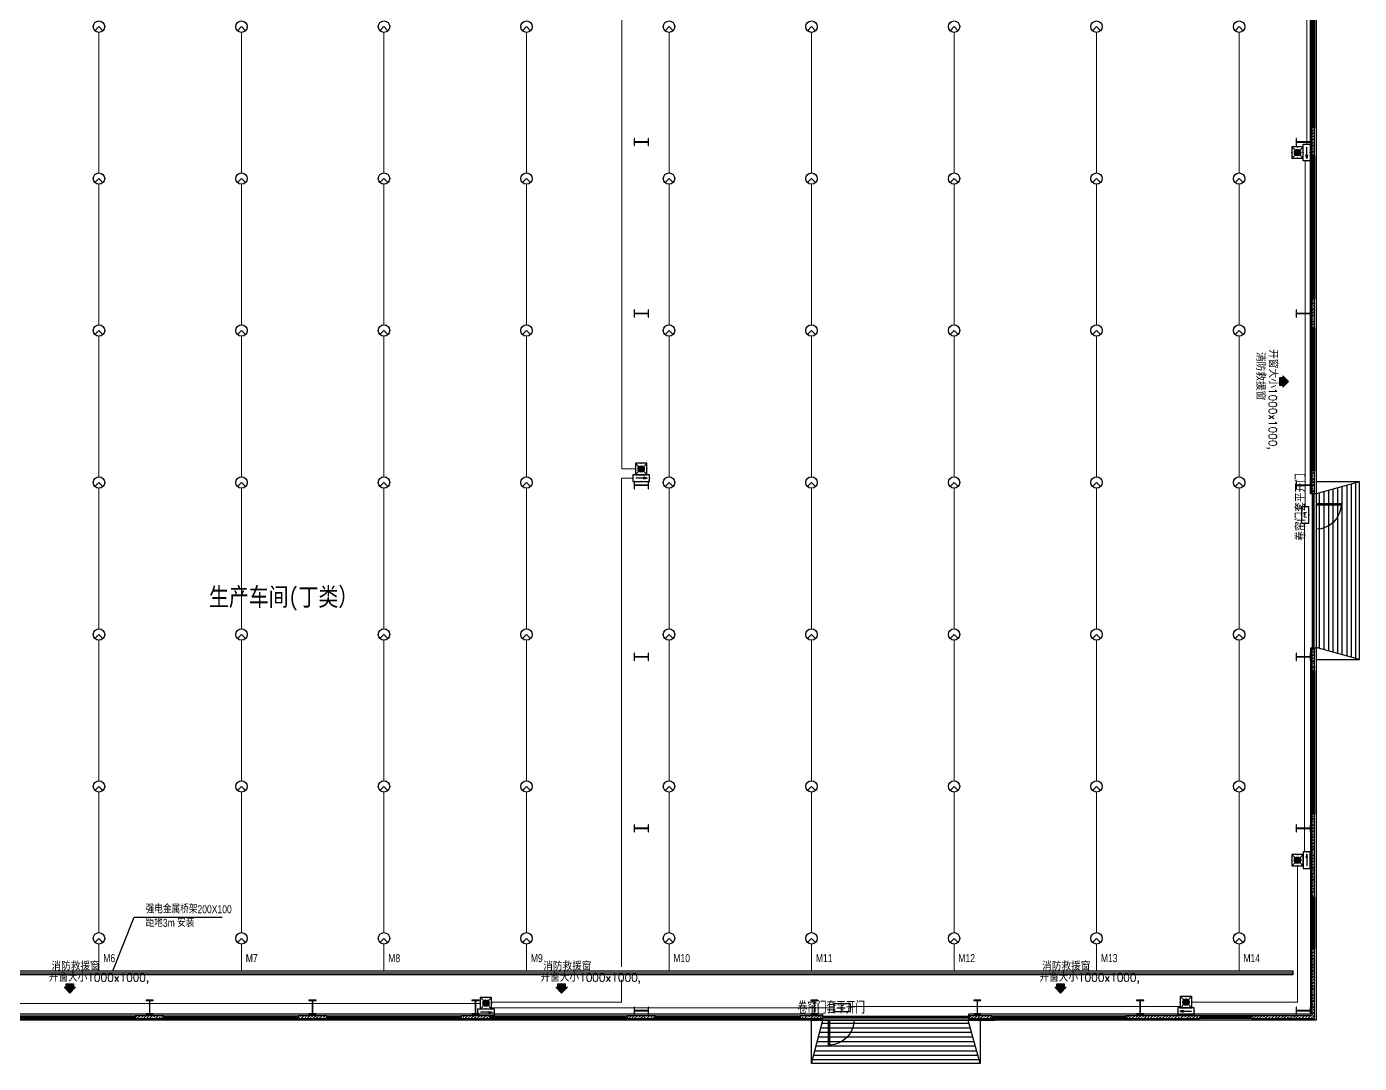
# Model space of a CAD drawing. Extents: x 7651907 to 8255021, y -2490714 to -1144618.
# Drawn here: x 7880983 to 7927597, y -1543385 to -1507140 of the extents above; entities that cross this region are included whole.
import ezdxf
from ezdxf.enums import TextEntityAlignment as Align

# ---------------------------------------------------------------- set-up
doc = ezdxf.new("R2010")
doc.units = 0
doc.header["$LTSCALE"] = 1000
doc.linetypes.add('DASH', pattern=[0.35, 0.25, -0.1])
doc.layers.get('0').update_dxf_attribs({"linetype": 'CONTINUOUS'})
for name, color, linetype in [('001-墙体', 30, 'CONTINUOUS'), ('001-文字', 11, 'CONTINUOUS'), ('CABLETRAY', 1, 'CONTINUOUS'), ('CABLETRAY_DOTE', 4, 'CONTINUOUS'), ('EQUIP-照明', 3, 'CONTINUOUS'), ('M_Prof', 2, 'CONTINUOUS'), ('PUB_HATCH', 8, 'CONTINUOUS'), ('PUB_TEXT', 7, 'CONTINUOUS'), ('STAIR', 2, 'CONTINUOUS'), ('wen', 2, 'CONTINUOUS'), ('WINDOW', 4, 'CONTINUOUS'), ('WINDOW_TEXT', 7, 'CONTINUOUS'), ('WIRE-应急', 5, 'DASH'), ('WIRE-照明', 1, 'CONTINUOUS'), ('墙线', 2, 'CONTINUOUS')]:
    doc.layers.add(name, color=color, linetype=linetype)
doc.styles.add('_TCH_LABEL', font='COMPLEX', dxfattribs={"bigfont": 'GBCBIG'})
doc.styles.add('_TCH_WINDOW', font='SIMPLEX', dxfattribs={"height": 3.5, "bigfont": 'GBCBIG'})
doc.styles.add('_TEL_DIM', font='SIMPLEX', dxfattribs={"width": 0.8, "height": 3.5, "bigfont": 'HZTXT'})
doc.styles.add('HZTXT', font='ZAX', dxfattribs={"width": 0.8, "bigfont": 'HZTXT'})
doc.styles.get("Standard").update_dxf_attribs({"font": 'txt.shx', "width": 0.7, "bigfont": 'TSSDCHN.shx'})
doc.styles.add('宋体', font='', dxfattribs={"width": 0.8})
doc.styles.get('宋体').set_extended_font_data('SimSun')
pattern_1 = [(45, (0, 53.85), (-106.06606, 106.06606), []), (45, (52.16, 0), (-106.06606, 106.06606), [59.21055, -33.8346])]

# ---------------------------------------------------------------- blocks, each defined once
blk = doc.blocks.new('sgdgsgsg')
at = {"layer": 'M_Prof'}
for points in [[(8034296, -951026), (8034296, -951276), (8034308, -951276), (8034308, -951154), (8034784, -951154), (8034784, -951276), (8034796, -951276), (8034796, -951026), (8034784, -951026), (8034784, -951148), (8034308, -951148), (8034308, -951026)], [(8057446, -951026), (8057446, -951276), (8057458, -951276), (8057458, -951154), (8057934, -951154), (8057934, -951276), (8057946, -951276), (8057946, -951026), (8057934, -951026), (8057934, -951148), (8057458, -951148), (8057458, -951026)], [(8034296, -957026), (8034296, -957276), (8034308, -957276), (8034308, -957154), (8034784, -957154), (8034784, -957276), (8034796, -957276), (8034796, -957026), (8034784, -957026), (8034784, -957148), (8034308, -957148), (8034308, -957026)], [(8057446, -957026), (8057446, -957276), (8057458, -957276), (8057458, -957154), (8057934, -957154), (8057934, -957276), (8057946, -957276), (8057946, -957026), (8057934, -957026), (8057934, -957148), (8057458, -957148), (8057458, -957026)], [(8034296, -963026), (8034296, -963276), (8034308, -963276), (8034308, -963154), (8034784, -963154), (8034784, -963276), (8034796, -963276), (8034796, -963026), (8034784, -963026), (8034784, -963148), (8034308, -963148), (8034308, -963026)], [(8057446, -963026), (8057446, -963276), (8057458, -963276), (8057458, -963154), (8057934, -963154), (8057934, -963276), (8057946, -963276), (8057946, -963026), (8057934, -963026), (8057934, -963148), (8057458, -963148), (8057458, -963026)], [(8034296, -969026), (8034296, -969276), (8034308, -969276), (8034308, -969154), (8034784, -969154), (8034784, -969276), (8034796, -969276), (8034796, -969026), (8034784, -969026), (8034784, -969148), (8034308, -969148), (8034308, -969026)], [(8057446, -969026), (8057446, -969276), (8057458, -969276), (8057458, -969154), (8057934, -969154), (8057934, -969276), (8057946, -969276), (8057946, -969026), (8057934, -969026), (8057934, -969148), (8057458, -969148), (8057458, -969026)], [(8034296, -975026), (8034296, -975276), (8034308, -975276), (8034308, -975154), (8034784, -975154), (8034784, -975276), (8034796, -975276), (8034796, -975026), (8034784, -975026), (8034784, -975148), (8034308, -975148), (8034308, -975026)], [(8057446, -975026), (8057446, -975276), (8057458, -975276), (8057458, -975154), (8057934, -975154), (8057934, -975276), (8057946, -975276), (8057946, -975026), (8057934, -975026), (8057934, -975148), (8057458, -975148), (8057458, -975026)], [(8017471, -981151), (8017221, -981151), (8017221, -981163), (8017343, -981163), (8017343, -981639), (8017221, -981639), (8017221, -981651), (8017471, -981651), (8017471, -981639), (8017349, -981639), (8017349, -981163), (8017471, -981163)], [(8023171, -981151), (8022921, -981151), (8022921, -981163), (8023043, -981163), (8023043, -981639), (8022921, -981639), (8022921, -981651), (8023171, -981651), (8023171, -981639), (8023049, -981639), (8023049, -981163), (8023171, -981163)], [(8028871, -981151), (8028621, -981151), (8028621, -981163), (8028743, -981163), (8028743, -981639), (8028621, -981639), (8028621, -981651), (8028871, -981651), (8028871, -981639), (8028749, -981639), (8028749, -981163), (8028871, -981163)], [(8040721, -981151), (8040471, -981151), (8040471, -981163), (8040593, -981163), (8040593, -981639), (8040471, -981639), (8040471, -981651), (8040721, -981651), (8040721, -981639), (8040599, -981639), (8040599, -981163), (8040721, -981163)], [(8046421, -981151), (8046171, -981151), (8046171, -981163), (8046293, -981163), (8046293, -981639), (8046171, -981639), (8046171, -981651), (8046421, -981651), (8046421, -981639), (8046299, -981639), (8046299, -981163), (8046421, -981163)], [(8052121, -981151), (8051871, -981151), (8051871, -981163), (8051993, -981163), (8051993, -981639), (8051871, -981639), (8051871, -981651), (8052121, -981651), (8052121, -981639), (8051999, -981639), (8051999, -981163), (8052121, -981163)], [(8034296, -981401), (8034296, -981651), (8034308, -981651), (8034308, -981529), (8034784, -981529), (8034784, -981651), (8034796, -981651), (8034796, -981401), (8034784, -981401), (8034784, -981523), (8034308, -981523), (8034308, -981401)], [(8057446, -981401), (8057446, -981651), (8057458, -981651), (8057458, -981529), (8057934, -981529), (8057934, -981651), (8057946, -981651), (8057946, -981401), (8057934, -981401), (8057934, -981523), (8057458, -981523), (8057458, -981401)]]:
    blk.add_lwpolyline(points, close=True, dxfattribs=at)
blk = doc.blocks.new('5181895')
h = blk.add_hatch(color=13)
h.dxf.hatch_style = 1
h.paths.add_polyline_path([(-1101987, -147875), (-1102144, -148033), (-1102087, -148033), (-1102087, -148123), (-1101887, -148123), (-1101887, -148033), (-1101829, -148033)])
at = {"color": 13}
blk.add_lwpolyline([(-1101987, -147875), (-1102144, -148033), (-1102087, -148033), (-1102087, -148123), (-1101887, -148123), (-1101887, -148033), (-1101829, -148033), (-1101987, -147875)], close=True, dxfattribs=at)
blk = doc.blocks.new('$DorLib2D$00000213')
at = {"color": 0, "linetype": 'DASH', "const_width": 0.02}
blk.add_lwpolyline([(0.5, 0), (-0.5, 0)], dxfattribs=at)
blk = doc.blocks.new('$TCHSYS$WIN2D')
for p, q in [((-0.5, 0.5), (0.5, 0.5)), ((-0.5, 0.5), (-0.5, -0.5)), ((0.5, 0.5), (0.5, -0.5)), ((0.5, 0.1667), (-0.5, 0.1667)), ((0.5, -0.1667), (-0.5, -0.1667)), ((-0.5, -0.5), (0.5, -0.5))]:
    blk.add_line(p, q)
blk = doc.blocks.new('A$C0DF00DDE')
at = {"layer": 'PUB_HATCH'}
h = blk.add_hatch(dxfattribs=at)
h.set_pattern_fill('天然石材', color=256, scale=30, style=0)
h.set_pattern_definition(pattern_1)
h.paths.add_polyline_path([(77950, 39100), (77950, 38100), (78050, 38100), (78050, 39100)])
h = blk.add_hatch(dxfattribs=at)
h.set_pattern_fill('天然石材', color=256, scale=30, style=0)
h.set_pattern_definition(pattern_1)
h.paths.add_polyline_path([(77950, 33100), (77950, 32100), (78050, 32100), (78050, 33100)])
h = blk.add_hatch(dxfattribs=at)
h.set_pattern_fill('天然石材', color=256, scale=30, style=0)
h.set_pattern_definition(pattern_1)
h.paths.add_polyline_path([(77950, 27100), (77950, 26299.9), (78050, 26299.9), (78050, 27100)])
h = blk.add_hatch(dxfattribs=at)
h.set_pattern_fill('天然石材', color=256, scale=30, style=0)
h.set_pattern_definition(pattern_1)
h.paths.add_polyline_path([(77950, 20900), (77950, 20100), (78050, 20100), (78050, 20900)])
h = blk.add_hatch(dxfattribs=at)
h.set_pattern_fill('天然石材', color=256, scale=30, style=0)
h.set_pattern_definition(pattern_1)
h.paths.add_polyline_path([(77950, 15100), (77950, 12200.2), (78050, 12200.2), (78050, 15100)])
h = blk.add_hatch(dxfattribs=at)
h.set_pattern_fill('天然石材', color=256, scale=30, style=0)
h.set_pattern_definition(pattern_1)
h.paths.add_polyline_path([(78050, 7950), (78050, 10400.2), (77950, 10400.2), (77950, 8050)])
h = blk.add_hatch(dxfattribs=at)
h.set_pattern_fill('天然石材', color=256, scale=30, style=0)
h.set_pattern_definition(pattern_1)
h.paths.add_polyline_path([(37800, 8050), (36800, 8050), (36800, 7950), (37800, 7950)])
h = blk.add_hatch(dxfattribs=at)
h.set_pattern_fill('天然石材', color=256, scale=30, style=0)
h.set_pattern_definition(pattern_1)
h.paths.add_polyline_path([(43500, 8050), (42500, 8050), (42500, 7950), (43500, 7950)])
h = blk.add_hatch(dxfattribs=at)
h.set_pattern_fill('天然石材', color=256, scale=30, style=0)
h.set_pattern_definition(pattern_1)
h.paths.add_polyline_path([(49200, 8050), (48200, 8050), (48200, 7950), (49200, 7950)])
h = blk.add_hatch(dxfattribs=at)
h.set_pattern_fill('天然石材', color=256, scale=30, style=0)
h.set_pattern_definition(pattern_1)
h.paths.add_polyline_path([(55000, 8050), (54000, 8050), (54000, 7950), (55000, 7950)])
h = blk.add_hatch(dxfattribs=at)
h.set_pattern_fill('天然石材', color=256, scale=30, style=0)
h.set_pattern_definition(pattern_1)
h.paths.add_polyline_path([(60850, 8050), (60050, 8050), (60050, 7950), (60850, 7950)])
h = blk.add_hatch(dxfattribs=at)
h.set_pattern_fill('天然石材', color=256, scale=30, style=0)
h.set_pattern_definition(pattern_1)
h.paths.add_polyline_path([(66750, 8050), (65950, 8050), (65950, 7950), (66750, 7950)])
h = blk.add_hatch(dxfattribs=at)
h.set_pattern_fill('天然石材', color=256, scale=30, style=0)
h.set_pattern_definition(pattern_1)
h.paths.add_polyline_path([(74050.1, 8050), (71450, 8050), (71450, 7950), (74050.1, 7950)])
h = blk.add_hatch(dxfattribs=at)
h.set_pattern_fill('天然石材', color=256, scale=30, style=0)
h.set_pattern_definition(pattern_1)
h.paths.add_polyline_path([(77950, 8050), (75850.1, 8050), (75850.1, 7950), (78050, 7950)])
at = {"layer": '001-墙体', "color": 54}
for p, q in [((77950, 39100), (77950, 38100)), ((78050, 39100), (77950, 39100)), ((78050, 38100), (78050, 39100)), ((77950, 38100), (78050, 38100)), ((77950, 33100), (77950, 32100)), ((78050, 33100), (77950, 33100)), ((78050, 32100), (78050, 33100)), ((77950, 32100), (78050, 32100)), ((77950, 27100), (77950, 26299.9)), ((78050, 27100), (77950, 27100)), ((78050, 26299.9), (78050, 27100)), ((77950, 26299.9), (78050, 26299.9)), ((77950, 20900), (77950, 20100)), ((78050, 20900), (77950, 20900)), ((78050, 20100), (78050, 20900)), ((77950, 20100), (78050, 20100)), ((77950, 15100), (77950, 12200.2)), ((78050, 15100), (77950, 15100)), ((78050, 12200.2), (78050, 15100)), ((77950, 12200.2), (78050, 12200.2)), ((78050, 10400.2), (77950, 10400.2)), ((77950, 10400.2), (77950, 8050)), ((78050, 7950), (78050, 10400.2)), ((37800, 8050), (36800, 8050)), ((36800, 8050), (36800, 7950)), ((36800, 7950), (37800, 7950)), ((37800, 7950), (37800, 8050)), ((43500, 8050), (42500, 8050)), ((42500, 8050), (42500, 7950)), ((42500, 7950), (43500, 7950)), ((43500, 7950), (43500, 8050)), ((49200, 8050), (48200, 8050)), ((48200, 8050), (48200, 7950)), ((48200, 7950), (49200, 7950)), ((49200, 7950), (49200, 8050)), ((55000, 8050), (54000, 8050)), ((54000, 8050), (54000, 7950)), ((54000, 7950), (55000, 7950)), ((55000, 7950), (55000, 8050)), ((60850, 8050), (60050, 8050)), ((60050, 8050), (60050, 7950)), ((60050, 7950), (60850, 7950)), ((60850, 7950), (60850, 8050)), ((66750, 8050), (65950, 8050)), ((65950, 8050), (65950, 7950)), ((65950, 7950), (66750, 7950)), ((66750, 7950), (66750, 8050)), ((74050.1, 8050), (71450, 8050)), ((71450, 8050), (71450, 7950)), ((71450, 7950), (74050.1, 7950)), ((74050.1, 7950), (74050.1, 8050)), ((77950, 8050), (75850.1, 8050)), ((75850.1, 8050), (75850.1, 7950)), ((75850.1, 7950), (78050, 7950))]:
    blk.add_line(p, q, dxfattribs=at)
at = {"layer": '001-墙体'}
for p, q in [((78100, 26299.9), (77900, 26299.9)), ((60850, 7900), (60850, 8100)), ((65950, 7900), (65950, 8100))]:
    blk.add_line(p, q, dxfattribs=at)
blk.add_lwpolyline([(7900, 93300), (78100, 93300), (78100, 7900), (7900, 7900)], close=True, dxfattribs=at)
for points in [[(77900, 74900), (77900, 26299.9)], [(77900, 26299.9), (77900, 74900)], [(77900, 26299.9), (77900, 74900)], [(78100, 26299.9), (77900, 26299.9)], [(77900, 20900), (77900, 8100), (65950, 8100)], [(78100, 20900), (77900, 20900)], [(60850, 8100), (25150, 8100)]]:
    blk.add_lwpolyline(points, dxfattribs=at)
at = {"layer": 'STAIR', "color": 252}
for p, q in [((79190.2, 20617.6), (79190.2, 26605.1)), ((79334.7, 20577.5), (79334.7, 26644.1)), ((79493.4, 20533.4), (79493.4, 26687.1)), ((78223.7, 20885.7), (78223.7, 26347.5)), ((78382.5, 20841.6), (78382.5, 26390.4)), ((78541.2, 20797.6), (78541.2, 26433.4)), ((78700, 20753.6), (78700, 26476.3)), ((78858.7, 20709.5), (78858.7, 26519.2)), ((79017.5, 20665.5), (79017.5, 26562.1)), ((66052.4, 7458.7), (60736.3, 7458.7)), ((66008.4, 7617.5), (60779.2, 7617.5)), ((65964.3, 7776.2), (60822.2, 7776.2)), ((66140.5, 7141.2), (60650.4, 7141.2)), ((66096.4, 7300), (60693.4, 7300)), ((66272.5, 6665.3), (60525.5, 6665.3)), ((66232.4, 6809.7), (60564.6, 6809.7)), ((66184.5, 6982.5), (60607.5, 6982.5)), ((66316.6, 6506.6), (60482.6, 6506.6))]:
    blk.add_line(p, q, dxfattribs=at)
at = {"layer": 'WINDOW', "extrusion": (0, 0, -1)}
for p, q in [((78100, 25961.2), (78977.5, 25961.2)), ((78100, 25916.2), (78977.5, 25916.2)), ((61038.8, 7900), (61038.8, 7022.5)), ((61083.8, 7900), (61083.8, 7022.5))]:
    blk.add_line(p, q, dxfattribs=at)
for centre, start, end in [((-78100, 25938.7), 181.46928, 270), ((-61061.3, 7900), 180, 268.53072)]:
    blk.add_arc(centre, 877.5, start, end, dxfattribs=at)
at = {"layer": '墙线', "ltscale": 100}
for p, q in [((78100, 26719.7), (78100, 20300)), ((79614, 26719.7), (78100, 26299.7)), ((79614, 20500), (78100, 20920)), ((60450, 7900), (66869.7, 7900)), ((60450, 6386), (60850, 7900)), ((66350, 6386), (65930, 7900))]:
    blk.add_line(p, q, dxfattribs=at)
for points in [[(78100, 20500), (79614, 20500), (79614, 26719.7), (78100, 26719.7)], [(66350, 7900), (66350, 6386), (60450, 6386), (60450, 7900)]]:
    blk.add_lwpolyline(points, dxfattribs=at)
blk.add_blockref('sgdgsgsg', (-7980045.8, 989751))
at = {"yscale": 1.279999999998836, "zscale": 1.279999999998836}
for p, xscale, rotation in [((266418.8, -1380317.1), 1.279999999998836, 270), ((1445055.2, -180435.4), -1.279999999998836, 180), ((1462255.2, -180435.4), -1.279999999998836, 180)]:
    blk.add_blockref('5181895', p, dxfattribs=dict(at, xscale=xscale, rotation=rotation))
at = {"layer": 'WINDOW'}
for name, p, xscale, yscale, zscale, rotation in [('$TCHSYS$WIN2D', (78000, 41600), 5000, 100, 5000, 270), ('$TCHSYS$WIN2D', (78000, 35600), 5000, 100, 5000, 270), ('$TCHSYS$WIN2D', (78000, 29600), 5000, 100, 5000, 270), ('$DorLib2D$00000213', (78000, 23600), -5399.915099699516, 5399.915099699516, -5399.915099699516, 270), ('$TCHSYS$WIN2D', (78000, 17600), 5000, 100, 5000, 270), ('$TCHSYS$WIN2D', (78000, 11300.2), 1800, 100, 1800, 270), ('5181895', (1479705.2, -180435.4), -1.279999999998836, 1.279999999998836, 1.279999999998836, 180), ('$TCHSYS$WIN2D', (34400, 8000), -4800, 100, -4800, 180), ('$TCHSYS$WIN2D', (40150, 8000), -4700, 100, -4700, 180), ('$TCHSYS$WIN2D', (45850, 8000), -4700, 100, -4700, 180), ('$TCHSYS$WIN2D', (51600, 8000), -4800, 100, -4800, 180), ('$TCHSYS$WIN2D', (57525, 8000), -5050.000002792105, 100, -5050.000002792105, 180), ('$DorLib2D$00000213', (63400, 8000), 5100, 5100, 5100, 180), ('$TCHSYS$WIN2D', (69100, 8000), -4700, 100, -4700, 180), ('$TCHSYS$WIN2D', (74950.1, 8000), 1800, 100, 1800, 180)]:
    blk.add_blockref(name, p, dxfattribs=dict(at, xscale=xscale, yscale=yscale, zscale=zscale, rotation=rotation))
at = {"layer": '001-文字', "style": '宋体', "width": 0.8}
blk.add_text('生产车间(丁类）', height=637.97, dxfattribs=at).set_placement((39376.6, 22379))
at = {"layer": 'PUB_TEXT', "color": 1}
for s, height, p in [('消防救援窗', 270.07, (76012.1, 31257.3)), ('开窗大小1000x1000,', 270.071, (76452.2, 31352.7))]:
    blk.add_text(s, height=height, rotation=270, dxfattribs=at).set_placement(p)
for s, height, p in [('消防救援窗', 270.07, (33868.2, 9640.2)), ('消防救援窗', 270.07, (51068.2, 9640.2)), ('消防救援窗', 270.07, (68518.2, 9640.2)), ('开窗大小1000x1000,', 270.071, (33772.8, 9247.3)), ('开窗大小1000x1000,', 270.071, (50972.8, 9247.3)), ('开窗大小1000x1000,', 270.071, (68422.8, 9247.3))]:
    blk.add_text(s, height=height, dxfattribs=at).set_placement(p)
at = {"layer": 'PUB_TEXT', "width": 0.7}
blk.add_text('卷帘门套平开门', height=437.5, dxfattribs=at).set_placement((59967.1, 8117.9))
at = {"layer": 'WINDOW_TEXT', "style": '_TCH_WINDOW'}
blk.add_text('卷帘门套平开门', height=337.59, rotation=90, dxfattribs=at).set_placement((77724, 24657.5))
blk = doc.blocks.new('$equip$00001176')
for q in [(-0.35, -0.35), (0.35, -0.35)]:
    blk.add_line((0, 0), q)
blk.add_circle((0, 0), 0.5)
at = {"style": '_TCH_LABEL', "flags": 9}
blk.add_attdef('A', (0, 0), '', height=0.00002, dxfattribs=at)
blk = doc.blocks.new('$equip$00002534')
for p, q in [((-0.72, 0.66), (-0.72, 0)), ((0.72, 0.66), (-0.72, 0.66)), ((-0.72, 0), (0.72, 0)), ((0.72, 0), (0.72, 0.66))]:
    blk.add_line(p, q)
at = {"const_width": 0.05}
blk.add_lwpolyline([(-0.72, 0.66), (-0.72, 0), (0.72, 0), (0.72, 0.66), (-0.72, 0.66), (-0.72, 0)], dxfattribs=at)
for p in [(-0.72, 0.33), (0, 0.66), (0, 0), (0.72, 0.33)]:
    blk.add_point(p)
at = {"color": 7, "style": '_TEL_DIM'}
blk.add_attdef('$TEXT$', text='', height=0.4, dxfattribs=at).set_placement((0, 0.33), align=Align.MIDDLE_CENTER)
at = {"color": 7, "style": '_TEL_DIM', "flags": 1}
blk.add_attdef('A', text='', height=0.00002, dxfattribs=at).set_placement((0, 0), align=Align.MIDDLE_CENTER)
blk = doc.blocks.new('$equip$00002604')
blk.add_hatch(color=256).paths.add_polyline_path([(0.27, 0.5, 1), (-0.27, 0.5, 1)])
for p, q in [((-0.43, 0.93), (-0.19, 0.69)), ((-0.43, 0.07), (-0.19, 0.31)), ((0.19, 0.69), (0.43, 0.93)), ((0.19, 0.31), (0.43, 0.07))]:
    blk.add_line(p, q)
at = {"const_width": 0.03}
blk.add_lwpolyline([(-0.5, 1), (-0.5, 0), (0.5, 0), (0.5, 1), (-0.5, 1), (-0.5, 0)], dxfattribs=at)
blk.add_lwpolyline([(-0.5, 1), (-0.5, 0), (0.5, 0), (0.5, 1)], close=True)
blk.add_circle((0, 0.5), 0.275)
for p in [(-0.5, 0.5), (0, 1), (0, 0), (0.5, 0.5)]:
    blk.add_point(p)
at = {"color": 7, "style": '_TEL_DIM', "flags": 1}
blk.add_attdef('A', text='', height=0.000025, dxfattribs=at).set_placement((0, 0), align=Align.MIDDLE_CENTER)
blk = doc.blocks.new('$equip$00002541')
blk.add_hatch(color=256).paths.add_polyline_path([(-0.24, 0.37), (-0.53, 0.3), (-0.24, 0.23)])
for p, q in [((-0.72, 0.6), (-0.72, 0)), ((0.72, 0.6), (-0.72, 0.6)), ((-0.72, 0), (0.72, 0)), ((-0.24, 0.37), (-0.53, 0.3)), ((-0.53, 0.3), (-0.24, 0.23)), ((-0.24, 0.37), (-0.24, 0.23)), ((0.72, 0), (0.72, 0.6))]:
    blk.add_line(p, q)
at = {"color": 7}
blk.add_line((-0.48, 0.3), (0.48, 0.3), dxfattribs=at)
at = {"const_width": 0.0375}
blk.add_lwpolyline([(-0.72, 0.6), (-0.72, 0), (0.72, 0), (0.72, 0.6), (-0.72, 0.6), (-0.72, 0)], dxfattribs=at)
for p in [(-0.72, 0.3), (0, 0.6), (0, 0), (0.72, 0.3)]:
    blk.add_point(p)
at = {"color": 7, "style": '_TEL_DIM', "flags": 1}
blk.add_attdef('A', text='', height=0.00002, dxfattribs=at).set_placement((0, 0), align=Align.MIDDLE_CENTER)

msp = doc.modelspace()

# ---------------------------------------------------------------- linework, layer by layer
at = {"layer": 'CABLETRAY'}
for p, q in [((7856827.7, -1540145.1), (7925269.2, -1540145.1)), ((7925269.2, -1540295.1), (7856827.7, -1540295.1)), ((7925269.2, -1540145.1), (7925269.2, -1540295.1))]:
    msp.add_line(p, q, dxfattribs=at)
at = {"layer": 'CABLETRAY_DOTE'}
msp.add_line((7856827.7, -1540220.1), (7925269.2, -1540220.1), dxfattribs=at)
at = {"layer": 'wen'}
for p, q in [((7883996.9, -1540145.1), (7884744.7, -1538273.4)), ((7884744.7, -1538273.4), (7887817.9, -1538273.4))]:
    msp.add_line(p, q, dxfattribs=at)
at = {"layer": 'WIRE-应急', "color": 4, "linetype": 'DASH', "const_width": 35}
for points in [[(7925755.3, -1511253.5), (7925755.3, -1487139.3)], [(7901804.4, -1522604.2), (7901804.4, -1499426.8)], [(7925700.7, -1523923.3), (7925700.7, -1511831.6)], [(7902277.2, -1522604.2), (7901804.4, -1522604.2)], [(7902189.2, -1522924.2), (7901792.8, -1522924.2)], [(7901792.8, -1522924.2), (7901792.8, -1540019.8)], [(7925674.8, -1535990.4), (7925674.8, -1524499.3)], [(7921732.9, -1541245.1), (7925435.3, -1541245.1), (7925435.3, -1536483.3)], [(7901792.8, -1540455.8), (7901792.8, -1541251.8), (7897240.9, -1541251.8)], [(7879774.4, -1541291.8), (7896847.9, -1541291.8)], [(7897240.9, -1541439.2), (7909219.7, -1541439.2)], [(7909795.7, -1541396.1), (7921328.3, -1541396.1)]]:
    msp.add_lwpolyline(points, dxfattribs=at)
at = {"layer": 'WIRE-照明', "color": 4, "linetype": 'Continuous', "const_width": 35}
for points in [[(7883511.9, -1512252.2), (7883511.9, -1507339.7)], [(7888496.8, -1512252.2), (7888496.8, -1507339.7)], [(7893481.6, -1512252.2), (7893481.6, -1507339.7)], [(7898466.5, -1512252.2), (7898466.5, -1507339.7)], [(7903451.3, -1512252.2), (7903451.3, -1507339.7)], [(7908436.2, -1512252.2), (7908436.2, -1507339.7)], [(7913421.1, -1512252.2), (7913421.1, -1507339.7)], [(7918405.9, -1512252.2), (7918405.9, -1507339.7)], [(7923390.8, -1512252.2), (7923390.8, -1507339.7)], [(7883511.9, -1517564.7), (7883511.9, -1512652.2)], [(7888496.8, -1517564.7), (7888496.8, -1512652.2)], [(7893481.6, -1517564.7), (7893481.6, -1512652.2)], [(7898466.5, -1517564.7), (7898466.5, -1512652.2)], [(7903451.3, -1517564.7), (7903451.3, -1512652.2)], [(7908436.2, -1517564.7), (7908436.2, -1512652.2)], [(7913421.1, -1517564.7), (7913421.1, -1512652.2)], [(7918405.9, -1517564.7), (7918405.9, -1512652.2)], [(7923390.8, -1517564.7), (7923390.8, -1512652.2)], [(7883511.9, -1522877.2), (7883511.9, -1517964.7)], [(7888496.8, -1522877.2), (7888496.8, -1517964.7)], [(7893481.6, -1522877.2), (7893481.6, -1517964.7)], [(7898466.5, -1522877.2), (7898466.5, -1517964.7)], [(7903451.3, -1522877.2), (7903451.3, -1517964.7)], [(7908436.2, -1522877.2), (7908436.2, -1517964.7)], [(7913421.1, -1522877.2), (7913421.1, -1517964.7)], [(7918405.9, -1522877.2), (7918405.9, -1517964.7)], [(7923390.8, -1522877.2), (7923390.8, -1517964.7)], [(7883511.9, -1528189.7), (7883511.9, -1523277.2)], [(7888496.8, -1528189.7), (7888496.8, -1523277.2)], [(7893481.6, -1528189.7), (7893481.6, -1523277.2)], [(7898466.5, -1528189.7), (7898466.5, -1523277.2)], [(7903451.3, -1528189.7), (7903451.3, -1523277.2)], [(7908436.2, -1528189.7), (7908436.2, -1523277.2)], [(7913421.1, -1528189.7), (7913421.1, -1523277.2)], [(7918405.9, -1528189.7), (7918405.9, -1523277.2)], [(7923390.8, -1528189.7), (7923390.8, -1523277.2)], [(7883511.9, -1533502.2), (7883511.9, -1528589.7)], [(7888496.8, -1533502.2), (7888496.8, -1528589.7)], [(7893481.6, -1533502.2), (7893481.6, -1528589.7)], [(7898466.5, -1533502.2), (7898466.5, -1528589.7)], [(7903451.3, -1533502.2), (7903451.3, -1528589.7)], [(7908436.2, -1533502.2), (7908436.2, -1528589.7)], [(7913421.1, -1533502.2), (7913421.1, -1528589.7)], [(7918405.9, -1533502.2), (7918405.9, -1528589.7)], [(7923390.8, -1533502.2), (7923390.8, -1528589.7)], [(7883511.9, -1538814.7), (7883511.9, -1533902.2)], [(7888496.8, -1538814.7), (7888496.8, -1533902.2)], [(7893481.6, -1538814.7), (7893481.6, -1533902.2)], [(7898466.5, -1538814.7), (7898466.5, -1533902.2)], [(7903451.3, -1538814.7), (7903451.3, -1533902.2)], [(7908436.2, -1538814.7), (7908436.2, -1533902.2)], [(7913421.1, -1538814.7), (7913421.1, -1533902.2)], [(7918405.9, -1538814.7), (7918405.9, -1533902.2)], [(7923390.8, -1538814.7), (7923390.8, -1533902.2)], [(7883511.9, -1539214.7), (7883511.9, -1540145.1)], [(7888496.8, -1539214.7), (7888496.8, -1540145.1)], [(7893481.6, -1539214.7), (7893481.6, -1540145.1)], [(7898466.5, -1539214.7), (7898466.5, -1540145.1)], [(7903451.3, -1539214.7), (7903451.3, -1540145.1)], [(7908436.2, -1539214.7), (7908436.2, -1540145.1)], [(7913421.1, -1539214.7), (7913421.1, -1540145.1)], [(7918405.9, -1539214.7), (7918405.9, -1540145.1)], [(7923390.8, -1539214.7), (7923390.8, -1540145.1)]]:
    msp.add_lwpolyline(points, dxfattribs=at)

# ---------------------------------------------------------------- block references
at = {"ltscale": 100}
msp.add_blockref('A$C0DF00DDE', (7847983.2, -1549771), dxfattribs=at)
at = {"layer": 'EQUIP-照明', "color": 4, "ltscale": 100, "yscale": 400, "zscale": 400}
for name, p, xscale in [('$equip$00001176', (7883511.9, -1507139.7), 400), ('$equip$00001176', (7888496.8, -1507139.7), 400), ('$equip$00001176', (7893481.6, -1507139.7), 400), ('$equip$00001176', (7898466.5, -1507139.7), 400), ('$equip$00001176', (7903451.3, -1507139.7), 400), ('$equip$00001176', (7908436.2, -1507139.7), 400), ('$equip$00001176', (7913421.1, -1507139.7), 400), ('$equip$00001176', (7918405.9, -1507139.7), 400), ('$equip$00001176', (7923390.8, -1507139.7), 400), ('$equip$00002604', (7925435.3, -1511741.5), 400), ('$equip$00001176', (7883511.9, -1512452.2), 400), ('$equip$00001176', (7888496.8, -1512452.2), 400), ('$equip$00001176', (7893481.6, -1512452.2), 400), ('$equip$00001176', (7898466.5, -1512452.2), 400), ('$equip$00001176', (7903451.3, -1512452.2), 400), ('$equip$00001176', (7908436.2, -1512452.2), 400), ('$equip$00001176', (7913421.1, -1512452.2), 400), ('$equip$00001176', (7918405.9, -1512452.2), 400), ('$equip$00001176', (7923390.8, -1512452.2), 400), ('$equip$00001176', (7883511.9, -1517764.7), 400), ('$equip$00001176', (7888496.8, -1517764.7), 400), ('$equip$00001176', (7893481.6, -1517764.7), 400), ('$equip$00001176', (7898466.5, -1517764.7), 400), ('$equip$00001176', (7903451.3, -1517764.7), 400), ('$equip$00001176', (7908436.2, -1517764.7), 400), ('$equip$00001176', (7913421.1, -1517764.7), 400), ('$equip$00001176', (7918405.9, -1517764.7), 400), ('$equip$00001176', (7923390.8, -1517764.7), 400), ('$equip$00001176', (7883511.9, -1523077.2), 400), ('$equip$00001176', (7888496.8, -1523077.2), 400), ('$equip$00001176', (7893481.6, -1523077.2), 400), ('$equip$00001176', (7898466.5, -1523077.2), 400), ('$equip$00001176', (7903451.3, -1523077.2), 400), ('$equip$00001176', (7908436.2, -1523077.2), 400), ('$equip$00001176', (7913421.1, -1523077.2), 400), ('$equip$00001176', (7918405.9, -1523077.2), 400), ('$equip$00001176', (7923390.8, -1523077.2), 400), ('$equip$00001176', (7883511.9, -1528389.7), 400), ('$equip$00001176', (7888496.8, -1528389.7), 400), ('$equip$00001176', (7893481.6, -1528389.7), 400), ('$equip$00001176', (7898466.5, -1528389.7), 400), ('$equip$00001176', (7903451.3, -1528389.7), 400), ('$equip$00001176', (7908436.2, -1528389.7), 400), ('$equip$00001176', (7913421.1, -1528389.7), 400), ('$equip$00001176', (7918405.9, -1528389.7), 400), ('$equip$00001176', (7923390.8, -1528389.7), 400), ('$equip$00001176', (7883511.9, -1533702.2), 400), ('$equip$00001176', (7888496.8, -1533702.2), 400), ('$equip$00001176', (7893481.6, -1533702.2), 400), ('$equip$00001176', (7898466.5, -1533702.2), 400), ('$equip$00001176', (7903451.3, -1533702.2), 400), ('$equip$00001176', (7908436.2, -1533702.2), 400), ('$equip$00001176', (7913421.1, -1533702.2), 400), ('$equip$00001176', (7918405.9, -1533702.2), 400), ('$equip$00001176', (7923390.8, -1533702.2), 400), ('$equip$00002604', (7925435.3, -1536483.3), 400), ('$equip$00001176', (7883511.9, -1539014.7), 400), ('$equip$00001176', (7888496.8, -1539014.7), 400), ('$equip$00001176', (7893481.6, -1539014.7), 400), ('$equip$00001176', (7898466.5, -1539014.7), 400), ('$equip$00001176', (7903451.3, -1539014.7), 400), ('$equip$00001176', (7908436.2, -1539014.7), 400), ('$equip$00001176', (7913421.1, -1539014.7), 400), ('$equip$00001176', (7918405.9, -1539014.7), 400), ('$equip$00001176', (7923390.8, -1539014.7), 400), ('$equip$00002604', (7921532.9, -1541445.1), 400), ('$equip$00002541', (7897047.9, -1541721), -400), ('$equip$00002604', (7897047.9, -1541481), 400), ('$equip$00002541', (7921532.9, -1541685.1), 400)]:
    msp.add_blockref(name, p, dxfattribs=dict(at, xscale=xscale))
for name, p, xscale, rotation in [('$equip$00002541', (7925635.3, -1511541.5), -400, 270), ('$equip$00002604', (7902477.2, -1522404.2), 400, 180), ('$equip$00002541', (7902477.2, -1522804.2), 400, 180), ('$equip$00002541', (7925635.3, -1536283.3), 400, 270)]:
    msp.add_blockref(name, p, dxfattribs=dict(at, xscale=xscale, rotation=rotation))
at = {"layer": 'EQUIP-照明', "color": 4, "ltscale": 100}
ref = msp.add_blockref('$equip$00002534', (7925832.7, -1524211.3), dxfattribs=dict(at, xscale=400, yscale=400, zscale=400, rotation=90))
ref.add_attrib('$TEXT$', 'E', dxfattribs={"layer": '0', "color": 7, "height": 160, "style": '_TEL_DIM'}).set_placement((7925700.7, -1524211.3), align=Align.MIDDLE_CENTER)
at = {"layer": 'EQUIP-照明', "color": 4, "ltscale": 100, "xscale": 400, "yscale": 400, "zscale": 400}
msp.add_blockref('$equip$00002534', (7909507.7, -1541571.2), dxfattribs=at).add_auto_attribs({'$TEXT$': 'E'})

# ---------------------------------------------------------------- texts
at = {"layer": 'wen', "style": 'HZTXT', "width": 0.8}
for s, p in [('强电金属桥架200X100', (7885143.1, -1538138.1)), ('距地3m 安装', (7885143.1, -1538612.3)), ('M6', (7883663, -1539847.6)), ('M7', (7888647.8, -1539847.6)), ('M8', (7893632.7, -1539847.6)), ('M9', (7898617.6, -1539847.6)), ('M10', (7903602.4, -1539847.6)), ('M11', (7908587.3, -1539847.6)), ('M12', (7913572.1, -1539847.6)), ('M13', (7918557, -1539847.6)), ('M14', (7923541.8, -1539847.6))]:
    msp.add_text(s, height=280, dxfattribs=at).set_placement(p)

doc.saveas('drawing.dxf')
